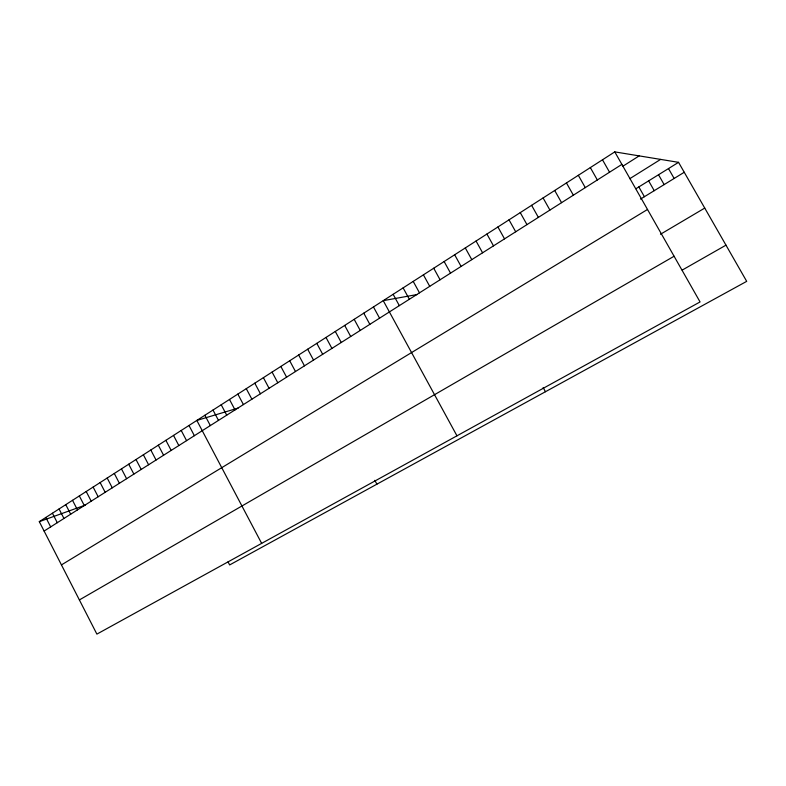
<?xml version="1.0" encoding="UTF-8"?>
<svg xmlns="http://www.w3.org/2000/svg" width="786" height="786" viewBox="0 0 786 786"><rect width="100%" height="100%" fill="white"/><g stroke="black" fill="none" stroke-linecap="round" stroke-linejoin="round"><path stroke-width="1.18" d="M614.78 151.885L700.061 301.942L96.884 634.115L39.3 521.658L614.78 151.885L678.554 162.338L746.7 281.349L229.65 564.938L228.038 561.872M44.114 531.061L621.883 164.392M622.581 166.406L639.185 155.883M629.763 178.697L660.613 159.401M635.933 188.728L678.554 162.338M640.511 199.094L684.242 172.272M61.446 564.898L647.507 209.479M660.486 234.257L704.747 208.074M79.386 599.934L674.083 256.246M682.179 270.109L725.979 245.163M39.3 521.658L85.232 505.123M238.168 408.072L196.834 420.441L261.65 543.381M417.111 294.534L383.244 300.655L456.961 435.817M668.493 168.568L674.142 178.461M658.521 174.738L664.141 184.602M648.637 180.859L654.227 190.684M638.841 186.93L644.402 196.706M602.489 159.784L609.543 172.222M590.335 167.585L597.34 179.965M578.329 175.307L585.285 187.618M566.451 182.941L573.358 195.193M554.71 190.487L561.568 202.67M543.097 197.944L549.905 210.068M531.611 205.323L538.371 217.388M520.253 212.623L526.974 224.629M509.023 219.834L515.695 231.782M497.921 226.977L504.533 238.865M486.927 234.041L493.5 245.871M476.061 241.027L482.584 252.797M543.146 387.567L545.455 391.733M465.302 247.934L471.787 259.645M454.662 254.772L461.107 266.425M444.139 261.532L450.535 273.135M433.725 268.223L440.072 279.777M423.418 274.845L429.726 286.34M413.21 281.398L419.488 292.834M403.12 287.882L409.349 299.27M393.138 294.308L399.327 305.636M373.458 306.943L379.569 318.173M363.78 313.172L369.852 324.343M354.191 319.332L360.224 330.444M344.7 325.424L350.694 336.496M335.308 331.466L341.262 342.48M326.003 337.44L331.918 348.404M316.797 343.354L322.673 354.28M307.68 349.22L313.526 360.086M374.824 480.325L376.897 484.176M298.651 355.017L304.457 365.834M289.71 360.764L295.477 371.532M280.848 366.453L286.595 377.172M272.084 372.083L277.792 382.762M263.398 377.663L269.077 388.294M254.802 383.195L260.441 393.776M246.283 388.667L251.884 399.2M237.844 394.091L243.414 404.574M229.492 399.455L235.024 409.899M221.21 404.78L226.712 415.175M213.006 410.046L218.488 420.402M204.881 415.263L210.324 425.58M188.994 425.481L194.368 435.699M181.222 430.473L186.567 440.651M173.519 435.424L178.835 445.564M165.885 440.327L171.171 450.427M158.32 445.19L163.576 455.241M150.814 450.005L156.05 460.016M143.386 454.78L148.593 464.752M136.017 459.515L141.195 469.448M128.717 464.212L133.866 474.096M121.476 468.859L126.605 478.713M114.304 473.467L119.393 483.282M107.191 478.035L112.26 487.811M100.136 482.575L105.177 492.301M93.141 487.065L98.162 496.762M86.214 491.515L91.205 501.173M79.337 495.937L84.299 505.555M72.528 500.309L77.46 509.898M65.769 504.651L70.681 514.201M59.068 508.964L63.951 518.465M52.426 513.229L57.29 522.7M45.834 517.463L50.668 526.895"/></g></svg>
